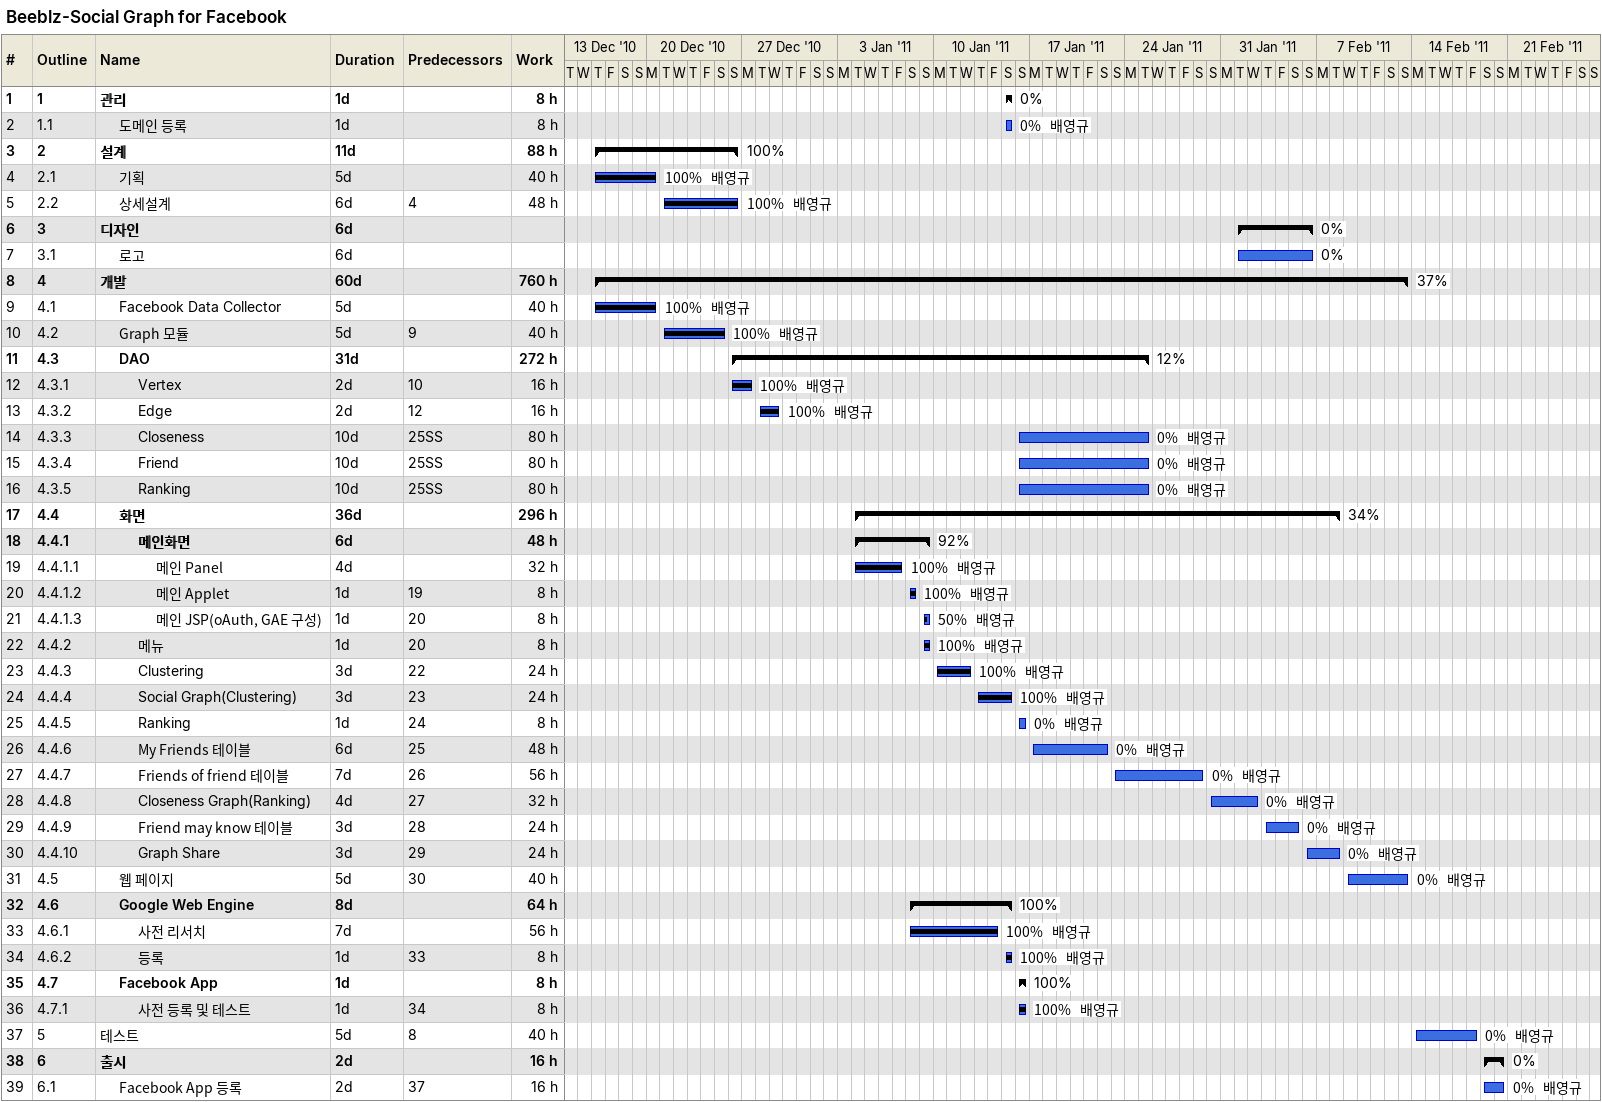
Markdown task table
Beeblz-Social Graph for Facebook

| ID | WBS | Task | Duration | Start | Finish | Predecessors | Resources | % complete | Work (h) |
|---|---|---|---|---|---|---|---|---|---|
| 1 | 1 | **관리** | 1d | 2011-01-15 | 2011-01-15 |  |  | 0 | 8 |
| 2 | 1.1 | 도메인 등록 | 1d | 2011-01-15 | 2011-01-15 |  | 배영규 | 0 | 8 |
| 3 | 2 | **설계** | 11d | 2010-12-16 | 2010-12-26 |  |  | 100 | 88 |
| 4 | 2.1 | 기획 | 5d | 2010-12-16 | 2010-12-20 |  | 배영규 | 100 | 40 |
| 5 | 2.2 | 상세설계 | 6d | 2010-12-21 | 2010-12-26 | 4 | 배영규 | 100 | 48 |
| 6 | 3 | **디자인** | 6d | 2011-02-01 | 2011-02-06 |  |  | 0 |  |
| 7 | 3.1 | 로고 | 6d | 2011-02-01 | 2011-02-06 |  |  | 0 |  |
| 8 | 4 | **개발** | 60d | 2010-12-16 | 2011-02-13 |  |  | 37 | 760 |
| 9 | 4.1 | Facebook Data Collector | 5d | 2010-12-16 | 2010-12-20 |  | 배영규 | 100 | 40 |
| 10 | 4.2 | Graph 모듈 | 5d | 2010-12-21 | 2010-12-25 | 9 | 배영규 | 100 | 40 |
| 11 | 4.3 | **DAO** | 31d | 2010-12-26 | 2011-01-25 |  |  | 12 | 272 |
| 12 | 4.3.1 | Vertex | 2d | 2010-12-26 | 2010-12-27 | 10 | 배영규 | 100 | 16 |
| 13 | 4.3.2 | Edge | 2d | 2010-12-28 | 2010-12-29 | 12 | 배영규 | 100 | 16 |
| 14 | 4.3.3 | Closeness | 10d | 2011-01-16 | 2011-01-25 | 25SS | 배영규 | 0 | 80 |
| 15 | 4.3.4 | Friend | 10d | 2011-01-16 | 2011-01-25 | 25SS | 배영규 | 0 | 80 |
| 16 | 4.3.5 | Ranking | 10d | 2011-01-16 | 2011-01-25 | 25SS | 배영규 | 0 | 80 |
| 17 | 4.4 | **화면** | 36d | 2011-01-04 | 2011-02-08 |  |  | 34 | 296 |
| 18 | 4.4.1 | **메인화면** | 6d | 2011-01-04 | 2011-01-09 |  |  | 92 | 48 |
| 19 | 4.4.1.1 | 메인 Panel | 4d | 2011-01-04 | 2011-01-07 |  | 배영규 | 100 | 32 |
| 20 | 4.4.1.2 | 메인 Applet | 1d | 2011-01-08 | 2011-01-08 | 19 | 배영규 | 100 | 8 |
| 21 | 4.4.1.3 | 메인 JSP(oAuth, GAE 구성) | 1d | 2011-01-09 | 2011-01-09 | 20 | 배영규 | 50 | 8 |
| 22 | 4.4.2 | 메뉴 | 1d | 2011-01-09 | 2011-01-09 | 20 | 배영규 | 100 | 8 |
| 23 | 4.4.3 | Clustering | 3d | 2011-01-10 | 2011-01-12 | 22 | 배영규 | 100 | 24 |
| 24 | 4.4.4 | Social Graph(Clustering) | 3d | 2011-01-13 | 2011-01-15 | 23 | 배영규 | 100 | 24 |
| 25 | 4.4.5 | Ranking | 1d | 2011-01-16 | 2011-01-16 | 24 | 배영규 | 0 | 8 |
| 26 | 4.4.6 | My Friends 테이블 | 6d | 2011-01-17 | 2011-01-22 | 25 | 배영규 | 0 | 48 |
| 27 | 4.4.7 | Friends of friend 테이블 | 7d | 2011-01-23 | 2011-01-29 | 26 | 배영규 | 0 | 56 |
| 28 | 4.4.8 | Closeness Graph(Ranking) | 4d | 2011-01-30 | 2011-02-02 | 27 | 배영규 | 0 | 32 |
| 29 | 4.4.9 | Friend may know 테이블 | 3d | 2011-02-03 | 2011-02-05 | 28 | 배영규 | 0 | 24 |
| 30 | 4.4.10 | Graph Share | 3d | 2011-02-06 | 2011-02-08 | 29 | 배영규 | 0 | 24 |
| 31 | 4.5 | 웹 페이지 | 5d | 2011-02-09 | 2011-02-13 | 30 | 배영규 | 0 | 40 |
| 32 | 4.6 | **Google Web Engine** | 8d | 2011-01-08 | 2011-01-15 |  |  | 100 | 64 |
| 33 | 4.6.1 | 사전 리서치 | 7d | 2011-01-08 | 2011-01-14 |  | 배영규 | 100 | 56 |
| 34 | 4.6.2 | 등록 | 1d | 2011-01-15 | 2011-01-15 | 33 | 배영규 | 100 | 8 |
| 35 | 4.7 | **Facebook App** | 1d | 2011-01-16 | 2011-01-16 |  |  | 100 | 8 |
| 36 | 4.7.1 | 사전 등록 및 테스트 | 1d | 2011-01-16 | 2011-01-16 | 34 | 배영규 | 100 | 8 |
| 37 | 5 | 테스트 | 5d | 2011-02-14 | 2011-02-18 | 8 | 배영규 | 0 | 40 |
| 38 | 6 | **출시** | 2d | 2011-02-19 | 2011-02-20 |  |  | 0 | 16 |
| 39 | 6.1 | Facebook App 등록 | 2d | 2011-02-19 | 2011-02-20 | 37 | 배영규 | 0 | 16 |
